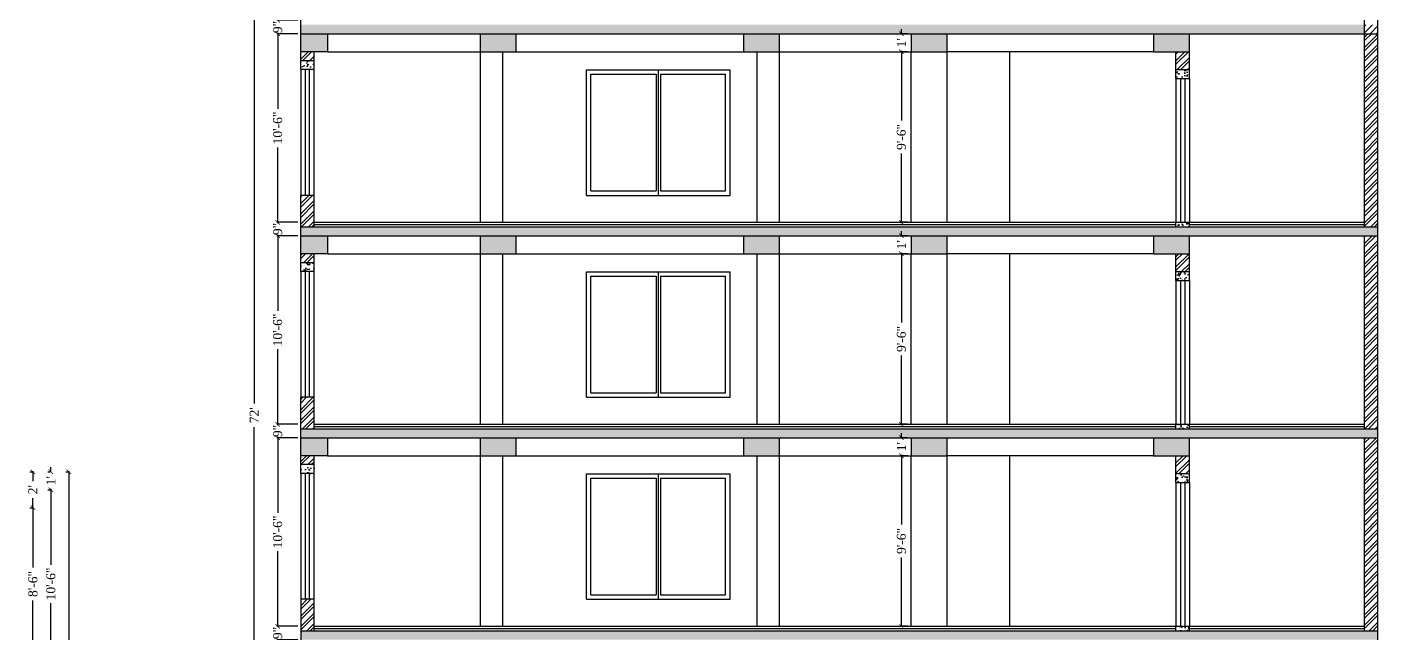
# Model space of a CAD drawing. Header units: inches. Extents: x 137014 to 144844, y -150241 to -148176.
# Drawn here: x 140523 to 141426, y -149552 to -149147 of the extents above; entities that cross this region are included whole.
import ezdxf

# ---------------------------------------------------------------- set-up
doc = ezdxf.new("R2010")
doc.units = ezdxf.units.IN
doc.header["$LTSCALE"] = 15
doc.header["$MEASUREMENT"] = 0
doc.header["$PDMODE"] = 2
doc.layers.get('0').update_dxf_attribs({"linetype": 'CONTINUOUS'})
doc.layers.get('Defpoints').update_dxf_attribs({"linetype": 'CONTINUOUS'})
doc.layers.add('DIMENSION', color=251, linetype='CONTINUOUS', lineweight=15)
doc.layers.add('WALL', color=1, linetype='CONTINUOUS', lineweight=30)
for name, color, linetype in [('HACH', 8, 'CONTINUOUS'), ('HATCH', 252, 'CONTINUOUS'), ('stair', 31, 'CONTINUOUS'), ('WINDOW', 140, 'CONTINUOUS')]:
    doc.layers.add(name, color=color, linetype=linetype)
doc.styles.add('times', font='times.ttf', dxfattribs={"height": 6})
doc.dimstyles.new('NAUMAN', dxfattribs={"dimtxt": 7, "dimasz": 3, "dimexe": 0.5, "dimexo": 2, "dimgap": 3, "dimtad": 0, "dimdec": 1, "dimzin": 0, "dimdsep": 46, "dimlunit": 4, "dimtxsty": 'times', "dimblk1": 'ARCHTICK', "dimblk2": 'ARCHTICK', "dimsah": 1, "dimcen": 0, "dimdle": 0.5, "dimclrd": 256, "dimclre": 256, "dimclrt": 2, "dimadec": 0, "dimazin": 0, "dimtfac": 1, "dimtdec": 1, "dimtix": 1, "dimtofl": 0, "dimtmove": 1, "dimatfit": 3, "dimldrblk": 'ARCHTICK', "dimfxl": 4, "dimtolj": 1, "dimtzin": 0, "dimarcsym": 0})
pattern_1 = [(50, (-3420.2045, 3224.382), (7.17260183, -0.62752135), [0.75, -8.25]), (355, (-3420.2045, 3224.382), (-1.38751334, 7.52192134), [0.6, -6.6]), (100.4514445, (-3419.607, 3224.3295), (5.78508847, 6.8943999), [0.63740192, -7.01142112]), (46.1842, (-3420.2045, 3226.382), (10.6724133, -1.6551928), [1.125, -12.375]), (96.6356355, (-3419.315, 3226.244), (9.34661946, 9.741186), [0.9561034, -10.5171376]), (351.184164, (-3420.204, 3226.382), (9.34661945, 9.741186), [0.9, -9.9]), (21, (-3419.2045, 3225.882), (5.96907052, -4.0261889), [0.75, -8.25]), (326, (-3419.2045, 3225.882), (2.43315332, 7.25150045), [0.6, -6.6]), (71.4514447, (-3418.707, 3225.546), (8.40222377, 3.22531153), [0.6374019, -7.01142112]), (37.5, (-3420.2045, 3224.3818), (0.121598553, 3.328938538), [0, -6.52, 0, -6.7, 0, -6.625]), (7.5, (-3420.2045, 3224.3818), (2.630695374, 3.94411712), [0, -3.82, 0, -6.37, 0, -2.525]), (327.5, (-3422.4345, 3224.3818), (5.338224362, -0.225548717), [0, -2.5, 0, -7.8, 0, -10.35]), (317.5, (-3423.4345, 3224.382), (5.83186169, 1.00104982), [0, -3.25, 0, -5.18, 0, -7.35])]
pattern_2 = [(45, (-2987.2543, -13.0657), (-3.44714556, 3.44714556), []), (45, (-2984.956, -13.0657), (-3.44714556, 3.44714556), [])]
pattern_3 = [(50, (-2987.254, -13.066), (7.17260183, -0.62752135), [0.75, -8.25]), (355, (-2987.254, -13.066), (-1.38751334, 7.52192134), [0.6, -6.6]), (100.4514, (-2986.6566, -13.118), (5.78509382, 6.89439542), [0.6374019, -7.01142112]), (46.1842, (-2987.254, -11.066), (10.6724105, -1.65519014), [1.125, -12.375]), (96.6356, (-2986.365, -11.204), (9.34662706, 9.7411787), [0.9561029, -10.51713]), (351.1842, (-2987.254, -11.066), (9.34661945, 9.741186), [0.9, -9.9]), (21, (-2986.254, -11.566), (5.96907052, -4.0261889), [0.75, -8.25]), (326, (-2986.254, -11.566), (2.43315332, 7.25150045), [0.6, -6.6]), (71.4514, (-2985.757, -11.901), (8.40222629, 3.22530497), [0.6374019, -7.01142112]), (37.5, (-2987.2543, -13.0657), (0.121598553, 3.328938538), [0, -6.52, 0, -6.7, 0, -6.625]), (7.5, (-2987.2543, -13.0657), (2.630695374, 3.94411712), [0, -3.82, 0, -6.37, 0, -2.525]), (327.5, (-2989.4843, -13.0657), (5.33822436, -0.225548717), [0, -2.5, 0, -7.8, 0, -10.35]), (317.5, (-2990.4843, -13.0657), (5.83186169, 1.00104982), [0, -3.25, 0, -5.18, 0, -7.35])]

# ---------------------------------------------------------------- blocks, each defined once
blk = doc.blocks.new('_ARCHTICK')
at = {"color": 0, "linetype": 'ByBlock', "const_width": 0.15}
blk.add_lwpolyline([(-0.5, -0.5), (0.5, 0.5)], dxfattribs=at)
blk = doc.blocks.new('*D958')
at = {"layer": 'Defpoints', "color": 0, "ltscale": 5, "transparency": 16777216}
for p in [(140539.15, -149444.28), (140539.15, -149444.28), (140539.15, -149456.28)]:
    blk.add_point(p, dxfattribs=at)
at = {"layer": 'HATCH', "lineweight": -2, "ltscale": 5, "transparency": 16777216}
for p, q in [((140537.15, -149444.28), (140538.65, -149444.28)), ((140539.15, -149444.28), (140539.15, -149441.28)), ((140537.15, -149456.28), (140538.65, -149456.28)), ((140539.15, -149456.28), (140539.15, -149459.28))]:
    blk.add_line(p, q, dxfattribs=at)
at = {"layer": 'HATCH', "lineweight": -2, "ltscale": 5, "transparency": 16777216, "xscale": 3, "yscale": 3, "zscale": 3}
for p, rotation in [((140539.15, -149444.28), 270), ((140539.15, -149456.28), 90)]:
    blk.add_blockref('_ARCHTICK', p, dxfattribs=dict(at, rotation=rotation))
at = {"layer": 'HATCH', "color": 2, "ltscale": 5, "transparency": 16777216, "insert": (140539.15, -149450.28), "char_height": 6, "attachment_point": 5, "rotation": 90, "style": 'times'}
blk.add_mtext("\\A1;1'", dxfattribs=at)
blk = doc.blocks.new('*D959')
at = {"layer": 'Defpoints', "color": 0, "ltscale": 5, "transparency": 16777216}
for p in [(140539.15, -149456.28), (140539.15, -149582.28), (140539.15, -149582.28)]:
    blk.add_point(p, dxfattribs=at)
at = {"layer": 'HATCH', "lineweight": -2, "ltscale": 5, "transparency": 16777216}
for p, q in [((140539.15, -149455.78), (140539.15, -149506.37)), ((140537.15, -149456.28), (140538.65, -149456.28)), ((140539.15, -149582.78), (140539.15, -149532.2)), ((140537.15, -149582.28), (140538.65, -149582.28))]:
    blk.add_line(p, q, dxfattribs=at)
at = {"layer": 'HATCH', "lineweight": -2, "ltscale": 5, "transparency": 16777216, "xscale": 3, "yscale": 3, "zscale": 3}
for p, rotation in [((140539.15, -149456.28), 90), ((140539.15, -149582.28), 270)]:
    blk.add_blockref('_ARCHTICK', p, dxfattribs=dict(at, rotation=rotation))
at = {"layer": 'HATCH', "color": 2, "ltscale": 5, "transparency": 16777216, "insert": (140539.15, -149519.28), "char_height": 6, "attachment_point": 5, "rotation": 90, "style": 'times'}
blk.add_mtext('\\A1;10\'-6"', dxfattribs=at)
blk = doc.blocks.new('*D965')
at = {"layer": 'Defpoints', "color": 0, "ltscale": 5, "transparency": 16777216}
for p in [(140527.15, -149444.28), (140527.15, -149468.28), (140527.15, -149468.28)]:
    blk.add_point(p, dxfattribs=at)
at = {"layer": 'HATCH', "lineweight": -2, "ltscale": 5, "transparency": 16777216}
for p, q in [((140525.15, -149444.28), (140526.65, -149444.28)), ((140527.15, -149443.78), (140527.15, -149450.55)), ((140527.15, -149468.78), (140527.15, -149462.01)), ((140525.15, -149468.28), (140526.65, -149468.28))]:
    blk.add_line(p, q, dxfattribs=at)
at = {"layer": 'HATCH', "lineweight": -2, "ltscale": 5, "transparency": 16777216, "xscale": 3, "yscale": 3, "zscale": 3}
for p, rotation in [((140527.15, -149444.28), 90), ((140527.15, -149468.28), 270)]:
    blk.add_blockref('_ARCHTICK', p, dxfattribs=dict(at, rotation=rotation))
at = {"layer": 'HATCH', "color": 2, "ltscale": 5, "transparency": 16777216, "insert": (140527.15, -149456.28), "char_height": 6, "attachment_point": 5, "rotation": 90, "style": 'times'}
blk.add_mtext("\\A1;2'", dxfattribs=at)
blk = doc.blocks.new('*D966')
at = {"layer": 'Defpoints', "color": 0, "ltscale": 5, "transparency": 16777216}
for p in [(140527.15, -149468.28), (140527.15, -149570.28), (140527.15, -149570.28)]:
    blk.add_point(p, dxfattribs=at)
at = {"layer": 'HATCH', "lineweight": -2, "ltscale": 5, "transparency": 16777216}
for p, q in [((140525.15, -149468.28), (140526.65, -149468.28)), ((140527.15, -149467.78), (140527.15, -149508.33)), ((140527.15, -149570.78), (140527.15, -149530.23)), ((140525.15, -149570.28), (140526.65, -149570.28))]:
    blk.add_line(p, q, dxfattribs=at)
at = {"layer": 'HATCH', "lineweight": -2, "ltscale": 5, "transparency": 16777216, "xscale": 3, "yscale": 3, "zscale": 3}
for p, rotation in [((140527.15, -149468.28), 90), ((140527.15, -149570.28), 270)]:
    blk.add_blockref('_ARCHTICK', p, dxfattribs=dict(at, rotation=rotation))
at = {"layer": 'HATCH', "color": 2, "ltscale": 5, "transparency": 16777216, "insert": (140527.15, -149519.28), "char_height": 6, "attachment_point": 5, "rotation": 90, "style": 'times'}
blk.add_mtext('\\A1;8\'-6"', dxfattribs=at)
blk = doc.blocks.new('*D975')
at = {"layer": 'Defpoints', "color": 0, "ltscale": 5, "transparency": 16777216}
for p in [(140551.15, -149444.28), (140551.15, -150164.28), (140551.15, -150164.28)]:
    blk.add_point(p, dxfattribs=at)
at = {"layer": 'HATCH', "lineweight": -2, "ltscale": 5, "transparency": 16777216}
for p, q in [((140549.15, -149444.28), (140550.65, -149444.28)), ((140551.15, -149443.78), (140551.15, -149796.43)), ((140551.15, -150164.78), (140551.15, -149812.13)), ((140549.15, -150164.28), (140550.65, -150164.28))]:
    blk.add_line(p, q, dxfattribs=at)
at = {"layer": 'HATCH', "lineweight": -2, "ltscale": 5, "transparency": 16777216, "xscale": 3, "yscale": 3, "zscale": 3}
for p, rotation in [((140551.15, -149444.28), 90), ((140551.15, -150164.28), 270)]:
    blk.add_blockref('_ARCHTICK', p, dxfattribs=dict(at, rotation=rotation))
at = {"layer": 'HATCH', "color": 2, "ltscale": 5, "transparency": 16777216, "insert": (140551.15, -149804.28), "char_height": 6, "attachment_point": 5, "rotation": 90, "style": 'times'}
blk.add_mtext("\\A1;60'", dxfattribs=at)
blk = doc.blocks.new('*D1309')
at = {"layer": 'Defpoints', "color": 0, "ltscale": 5, "transparency": 16777216}
for p in [(140706.11, -149142.52), (140690.76, -149151.52), (140706.11, -149151.52)]:
    blk.add_point(p, dxfattribs=at)
at = {"layer": 'DIMENSION', "lineweight": -2, "ltscale": 5, "transparency": 16777216}
for p, q in [((140690.76, -149142.52), (140690.76, -149139.52)), ((140704.11, -149142.52), (140690.26, -149142.52)), ((140704.11, -149151.52), (140690.26, -149151.52)), ((140690.76, -149151.52), (140690.76, -149154.52))]:
    blk.add_line(p, q, dxfattribs=at)
at = {"layer": 'DIMENSION', "lineweight": -2, "ltscale": 5, "transparency": 16777216, "xscale": 3, "yscale": 3, "zscale": 3}
for p, rotation in [((140690.76, -149142.52), 270), ((140690.76, -149151.52), 90)]:
    blk.add_blockref('_ARCHTICK', p, dxfattribs=dict(at, rotation=rotation))
at = {"layer": 'DIMENSION', "color": 2, "ltscale": 5, "transparency": 16777216, "insert": (140690.76, -149147.02), "char_height": 6, "attachment_point": 5, "rotation": 90, "style": 'times'}
blk.add_mtext('\\A1;9"', dxfattribs=at)
blk = doc.blocks.new('*D1310')
at = {"layer": 'Defpoints', "color": 0, "ltscale": 5, "transparency": 16777216}
for p in [(140706.11, -149151.52), (140690.76, -149277.52), (140706.11, -149277.52)]:
    blk.add_point(p, dxfattribs=at)
at = {"layer": 'DIMENSION', "lineweight": -2, "ltscale": 5, "transparency": 16777216}
for p, q in [((140704.11, -149151.52), (140690.26, -149151.52)), ((140690.76, -149151.02), (140690.76, -149201.61)), ((140690.76, -149278.02), (140690.76, -149227.44)), ((140704.11, -149277.52), (140690.26, -149277.52))]:
    blk.add_line(p, q, dxfattribs=at)
at = {"layer": 'DIMENSION', "lineweight": -2, "ltscale": 5, "transparency": 16777216, "xscale": 3, "yscale": 3, "zscale": 3}
for p, rotation in [((140690.76, -149151.52), 90), ((140690.76, -149277.52), 270)]:
    blk.add_blockref('_ARCHTICK', p, dxfattribs=dict(at, rotation=rotation))
at = {"layer": 'DIMENSION', "color": 2, "ltscale": 5, "transparency": 16777216, "insert": (140690.76, -149214.52), "char_height": 6, "attachment_point": 5, "rotation": 90, "style": 'times'}
blk.add_mtext('\\A1;10\'-6"', dxfattribs=at)
blk = doc.blocks.new('*D1311')
at = {"layer": 'Defpoints', "color": 0, "ltscale": 5, "transparency": 16777216}
for p in [(140706.11, -149277.52), (140690.76, -149286.52), (140706.11, -149286.52)]:
    blk.add_point(p, dxfattribs=at)
at = {"layer": 'DIMENSION', "lineweight": -2, "ltscale": 5, "transparency": 16777216}
for p, q in [((140690.76, -149277.52), (140690.76, -149274.52)), ((140704.11, -149277.52), (140690.26, -149277.52)), ((140704.11, -149286.52), (140690.26, -149286.52)), ((140690.76, -149286.52), (140690.76, -149289.52))]:
    blk.add_line(p, q, dxfattribs=at)
at = {"layer": 'DIMENSION', "lineweight": -2, "ltscale": 5, "transparency": 16777216, "xscale": 3, "yscale": 3, "zscale": 3}
for p, rotation in [((140690.76, -149277.52), 270), ((140690.76, -149286.52), 90)]:
    blk.add_blockref('_ARCHTICK', p, dxfattribs=dict(at, rotation=rotation))
at = {"layer": 'DIMENSION', "color": 2, "ltscale": 5, "transparency": 16777216, "insert": (140690.76, -149282.02), "char_height": 6, "attachment_point": 5, "rotation": 90, "style": 'times'}
blk.add_mtext('\\A1;9"', dxfattribs=at)
blk = doc.blocks.new('*D1312')
at = {"layer": 'Defpoints', "color": 0, "ltscale": 5, "transparency": 16777216}
for p in [(140706.11, -149286.52), (140690.76, -149412.52), (140706.11, -149412.52)]:
    blk.add_point(p, dxfattribs=at)
at = {"layer": 'DIMENSION', "lineweight": -2, "ltscale": 5, "transparency": 16777216}
for p, q in [((140704.11, -149286.52), (140690.26, -149286.52)), ((140690.76, -149286.02), (140690.76, -149336.61)), ((140690.76, -149413.02), (140690.76, -149362.44)), ((140704.11, -149412.52), (140690.26, -149412.52))]:
    blk.add_line(p, q, dxfattribs=at)
at = {"layer": 'DIMENSION', "lineweight": -2, "ltscale": 5, "transparency": 16777216, "xscale": 3, "yscale": 3, "zscale": 3}
for p, rotation in [((140690.76, -149286.52), 90), ((140690.76, -149412.52), 270)]:
    blk.add_blockref('_ARCHTICK', p, dxfattribs=dict(at, rotation=rotation))
at = {"layer": 'DIMENSION', "color": 2, "ltscale": 5, "transparency": 16777216, "insert": (140690.76, -149349.52), "char_height": 6, "attachment_point": 5, "rotation": 90, "style": 'times'}
blk.add_mtext('\\A1;10\'-6"', dxfattribs=at)
blk = doc.blocks.new('*D1313')
at = {"layer": 'Defpoints', "color": 0, "ltscale": 5, "transparency": 16777216}
for p in [(140706.11, -149412.52), (140690.76, -149421.52), (140706.11, -149421.52)]:
    blk.add_point(p, dxfattribs=at)
at = {"layer": 'DIMENSION', "lineweight": -2, "ltscale": 5, "transparency": 16777216}
for p, q in [((140690.76, -149412.52), (140690.76, -149409.52)), ((140704.11, -149412.52), (140690.26, -149412.52)), ((140704.11, -149421.52), (140690.26, -149421.52)), ((140690.76, -149421.52), (140690.76, -149424.52))]:
    blk.add_line(p, q, dxfattribs=at)
at = {"layer": 'DIMENSION', "lineweight": -2, "ltscale": 5, "transparency": 16777216, "xscale": 3, "yscale": 3, "zscale": 3}
for p, rotation in [((140690.76, -149412.52), 270), ((140690.76, -149421.52), 90)]:
    blk.add_blockref('_ARCHTICK', p, dxfattribs=dict(at, rotation=rotation))
at = {"layer": 'DIMENSION', "color": 2, "ltscale": 5, "transparency": 16777216, "insert": (140690.76, -149417.02), "char_height": 6, "attachment_point": 5, "rotation": 90, "style": 'times'}
blk.add_mtext('\\A1;9"', dxfattribs=at)
blk = doc.blocks.new('*D1314')
at = {"layer": 'Defpoints', "color": 0, "ltscale": 5, "transparency": 16777216}
for p in [(140706.11, -149421.52), (140690.76, -149547.52), (140706.11, -149547.52)]:
    blk.add_point(p, dxfattribs=at)
at = {"layer": 'DIMENSION', "lineweight": -2, "ltscale": 5, "transparency": 16777216}
for p, q in [((140704.11, -149421.52), (140690.26, -149421.52)), ((140690.76, -149421.02), (140690.76, -149471.61)), ((140690.76, -149548.02), (140690.76, -149497.44)), ((140704.11, -149547.52), (140690.26, -149547.52))]:
    blk.add_line(p, q, dxfattribs=at)
at = {"layer": 'DIMENSION', "lineweight": -2, "ltscale": 5, "transparency": 16777216, "xscale": 3, "yscale": 3, "zscale": 3}
for p, rotation in [((140690.76, -149421.52), 90), ((140690.76, -149547.52), 270)]:
    blk.add_blockref('_ARCHTICK', p, dxfattribs=dict(at, rotation=rotation))
at = {"layer": 'DIMENSION', "color": 2, "ltscale": 5, "transparency": 16777216, "insert": (140690.76, -149484.52), "char_height": 6, "attachment_point": 5, "rotation": 90, "style": 'times'}
blk.add_mtext('\\A1;10\'-6"', dxfattribs=at)
blk = doc.blocks.new('*D1315')
at = {"layer": 'Defpoints', "color": 0, "ltscale": 5, "transparency": 16777216}
for p in [(140706.11, -149547.52), (140690.76, -149556.52), (140706.11, -149556.52)]:
    blk.add_point(p, dxfattribs=at)
at = {"layer": 'DIMENSION', "lineweight": -2, "ltscale": 5, "transparency": 16777216}
for p, q in [((140690.76, -149547.52), (140690.76, -149544.52)), ((140704.11, -149547.52), (140690.26, -149547.52)), ((140704.11, -149556.52), (140690.26, -149556.52)), ((140690.76, -149556.52), (140690.76, -149559.52))]:
    blk.add_line(p, q, dxfattribs=at)
at = {"layer": 'DIMENSION', "lineweight": -2, "ltscale": 5, "transparency": 16777216, "xscale": 3, "yscale": 3, "zscale": 3}
for p, rotation in [((140690.76, -149547.52), 270), ((140690.76, -149556.52), 90)]:
    blk.add_blockref('_ARCHTICK', p, dxfattribs=dict(at, rotation=rotation))
at = {"layer": 'DIMENSION', "color": 2, "ltscale": 5, "transparency": 16777216, "insert": (140690.76, -149552.02), "char_height": 6, "attachment_point": 5, "rotation": 90, "style": 'times'}
blk.add_mtext('\\A1;9"', dxfattribs=at)
blk = doc.blocks.new('*D1316')
at = {"layer": 'Defpoints', "color": 0, "ltscale": 5, "transparency": 16777216}
for p in [(140675.05, -148974.52), (140706.11, -148974.52), (140706.11, -149838.52)]:
    blk.add_point(p, dxfattribs=at)
at = {"layer": 'DIMENSION', "lineweight": -2, "ltscale": 5, "transparency": 16777216}
for p, q in [((140704.11, -148974.52), (140674.55, -148974.52)), ((140675.05, -148974.02), (140675.05, -149398.65)), ((140675.05, -149839.02), (140675.05, -149414.4)), ((140704.11, -149838.52), (140674.55, -149838.52))]:
    blk.add_line(p, q, dxfattribs=at)
at = {"layer": 'DIMENSION', "lineweight": -2, "ltscale": 5, "transparency": 16777216, "xscale": 3, "yscale": 3, "zscale": 3}
for p, rotation in [((140675.05, -148974.52), 90), ((140675.05, -149838.52), 270)]:
    blk.add_blockref('_ARCHTICK', p, dxfattribs=dict(at, rotation=rotation))
at = {"layer": 'DIMENSION', "color": 2, "ltscale": 5, "transparency": 16777216, "insert": (140675.05, -149406.52), "char_height": 6, "attachment_point": 5, "rotation": 90, "style": 'times'}
blk.add_mtext("\\A1;72'", dxfattribs=at)
blk = doc.blocks.new('*D1326')
at = {"layer": 'Defpoints', "color": 0, "ltscale": 5, "transparency": 16777216}
for p in [(141114.11, -149421.52), (141107.59, -149433.52), (141114.11, -149433.52)]:
    blk.add_point(p, dxfattribs=at)
at = {"layer": 'HACH', "lineweight": -2, "ltscale": 5, "transparency": 16777216}
for p, q in [((141107.59, -149421.52), (141107.59, -149418.52)), ((141111.59, -149421.52), (141107.09, -149421.52)), ((141111.59, -149433.52), (141107.09, -149433.52)), ((141107.59, -149433.52), (141107.59, -149436.52))]:
    blk.add_line(p, q, dxfattribs=at)
at = {"layer": 'HACH', "lineweight": -2, "ltscale": 5, "transparency": 16777216, "xscale": 3, "yscale": 3, "zscale": 3}
for p, rotation in [((141107.59, -149421.52), 270), ((141107.59, -149433.52), 90)]:
    blk.add_blockref('_ARCHTICK', p, dxfattribs=dict(at, rotation=rotation))
at = {"layer": 'HACH', "color": 2, "ltscale": 5, "transparency": 16777216, "insert": (141107.59, -149427.52), "char_height": 6, "attachment_point": 5, "rotation": 90, "style": 'times'}
blk.add_mtext("\\A1;1'", dxfattribs=at)
blk = doc.blocks.new('*D1327')
at = {"layer": 'Defpoints', "color": 0, "ltscale": 5, "transparency": 16777216}
for p in [(141114.11, -149433.52), (141107.59, -149547.52), (141114.11, -149547.52)]:
    blk.add_point(p, dxfattribs=at)
at = {"layer": 'HACH', "lineweight": -2, "ltscale": 5, "transparency": 16777216}
for p, q in [((141111.59, -149433.52), (141107.09, -149433.52)), ((141107.59, -149433.02), (141107.59, -149479.48)), ((141107.59, -149548.02), (141107.59, -149501.56)), ((141111.59, -149547.52), (141107.09, -149547.52))]:
    blk.add_line(p, q, dxfattribs=at)
at = {"layer": 'HACH', "lineweight": -2, "ltscale": 5, "transparency": 16777216, "xscale": 3, "yscale": 3, "zscale": 3}
for p, rotation in [((141107.59, -149433.52), 90), ((141107.59, -149547.52), 270)]:
    blk.add_blockref('_ARCHTICK', p, dxfattribs=dict(at, rotation=rotation))
at = {"layer": 'HACH', "color": 2, "ltscale": 5, "transparency": 16777216, "insert": (141107.59, -149490.52), "char_height": 6, "attachment_point": 5, "rotation": 90, "style": 'times'}
blk.add_mtext('\\A1;9\'-6"', dxfattribs=at)
blk = doc.blocks.new('*D1328')
at = {"layer": 'Defpoints', "color": 0, "ltscale": 5, "transparency": 16777216}
for p in [(141114.11, -149286.52), (141107.59, -149298.52), (141114.11, -149298.52)]:
    blk.add_point(p, dxfattribs=at)
at = {"layer": 'HACH', "lineweight": -2, "ltscale": 5, "transparency": 16777216}
for p, q in [((141107.59, -149286.52), (141107.59, -149283.52)), ((141111.59, -149286.52), (141107.09, -149286.52)), ((141111.59, -149298.52), (141107.09, -149298.52)), ((141107.59, -149298.52), (141107.59, -149301.52))]:
    blk.add_line(p, q, dxfattribs=at)
at = {"layer": 'HACH', "lineweight": -2, "ltscale": 5, "transparency": 16777216, "xscale": 3, "yscale": 3, "zscale": 3}
for p, rotation in [((141107.59, -149286.52), 270), ((141107.59, -149298.52), 90)]:
    blk.add_blockref('_ARCHTICK', p, dxfattribs=dict(at, rotation=rotation))
at = {"layer": 'HACH', "color": 2, "ltscale": 5, "transparency": 16777216, "insert": (141107.59, -149292.52), "char_height": 6, "attachment_point": 5, "rotation": 90, "style": 'times'}
blk.add_mtext("\\A1;1'", dxfattribs=at)
blk = doc.blocks.new('*D1329')
at = {"layer": 'Defpoints', "color": 0, "ltscale": 5, "transparency": 16777216}
for p in [(141114.11, -149298.52), (141107.59, -149412.52), (141114.11, -149412.52)]:
    blk.add_point(p, dxfattribs=at)
at = {"layer": 'HACH', "lineweight": -2, "ltscale": 5, "transparency": 16777216}
for p, q in [((141111.59, -149298.52), (141107.09, -149298.52)), ((141107.59, -149298.02), (141107.59, -149344.48)), ((141107.59, -149413.02), (141107.59, -149366.56)), ((141111.59, -149412.52), (141107.09, -149412.52))]:
    blk.add_line(p, q, dxfattribs=at)
at = {"layer": 'HACH', "lineweight": -2, "ltscale": 5, "transparency": 16777216, "xscale": 3, "yscale": 3, "zscale": 3}
for p, rotation in [((141107.59, -149298.52), 90), ((141107.59, -149412.52), 270)]:
    blk.add_blockref('_ARCHTICK', p, dxfattribs=dict(at, rotation=rotation))
at = {"layer": 'HACH', "color": 2, "ltscale": 5, "transparency": 16777216, "insert": (141107.59, -149355.52), "char_height": 6, "attachment_point": 5, "rotation": 90, "style": 'times'}
blk.add_mtext('\\A1;9\'-6"', dxfattribs=at)
blk = doc.blocks.new('*D1330')
at = {"layer": 'Defpoints', "color": 0, "ltscale": 5, "transparency": 16777216}
for p in [(141114.11, -149151.52), (141107.59, -149163.52), (141114.11, -149163.52)]:
    blk.add_point(p, dxfattribs=at)
at = {"layer": 'HACH', "lineweight": -2, "ltscale": 5, "transparency": 16777216}
for p, q in [((141107.59, -149151.52), (141107.59, -149148.52)), ((141111.59, -149151.52), (141107.09, -149151.52)), ((141111.59, -149163.52), (141107.09, -149163.52)), ((141107.59, -149163.52), (141107.59, -149166.52))]:
    blk.add_line(p, q, dxfattribs=at)
at = {"layer": 'HACH', "lineweight": -2, "ltscale": 5, "transparency": 16777216, "xscale": 3, "yscale": 3, "zscale": 3}
for p, rotation in [((141107.59, -149151.52), 270), ((141107.59, -149163.52), 90)]:
    blk.add_blockref('_ARCHTICK', p, dxfattribs=dict(at, rotation=rotation))
at = {"layer": 'HACH', "color": 2, "ltscale": 5, "transparency": 16777216, "insert": (141107.59, -149157.52), "char_height": 6, "attachment_point": 5, "rotation": 90, "style": 'times'}
blk.add_mtext("\\A1;1'", dxfattribs=at)
blk = doc.blocks.new('*D1331')
at = {"layer": 'Defpoints', "color": 0, "ltscale": 5, "transparency": 16777216}
for p in [(141114.11, -149163.52), (141107.59, -149277.52), (141114.11, -149277.52)]:
    blk.add_point(p, dxfattribs=at)
at = {"layer": 'HACH', "lineweight": -2, "ltscale": 5, "transparency": 16777216}
for p, q in [((141111.59, -149163.52), (141107.09, -149163.52)), ((141107.59, -149163.02), (141107.59, -149209.48)), ((141107.59, -149278.02), (141107.59, -149231.56)), ((141111.59, -149277.52), (141107.09, -149277.52))]:
    blk.add_line(p, q, dxfattribs=at)
at = {"layer": 'HACH', "lineweight": -2, "ltscale": 5, "transparency": 16777216, "xscale": 3, "yscale": 3, "zscale": 3}
for p, rotation in [((141107.59, -149163.52), 90), ((141107.59, -149277.52), 270)]:
    blk.add_blockref('_ARCHTICK', p, dxfattribs=dict(at, rotation=rotation))
at = {"layer": 'HACH', "color": 2, "ltscale": 5, "transparency": 16777216, "insert": (141107.59, -149220.52), "char_height": 6, "attachment_point": 5, "rotation": 90, "style": 'times'}
blk.add_mtext('\\A1;9\'-6"', dxfattribs=at)

msp = doc.modelspace()

# ---------------------------------------------------------------- hatches: boundary and pattern name
at = {"layer": 'HACH', "ltscale": 5}
h = msp.add_hatch(dxfattribs=at)
h.set_pattern_fill('AR-CONC', color=256)
h.set_pattern_definition(pattern_1)
h.paths.add_polyline_path([(140706.10579, -149145.52299), (140706.10579, -149151.52299), (141417.10579, -149151.52299), (141417.10579, -149145.52299)])
h = msp.add_hatch(dxfattribs=at)
h.set_pattern_fill('ANSI31', color=256, scale=25, style=0)
h.set_pattern_definition([(45, (-2987.2543, -13.0657), (-2.20970869, 2.20970869), [])])
h.paths.add_polyline_path([(141426.10579, -149145.52299), (141417.10579, -149145.52299), (141417.10579, -149151.52299), (141426.10579, -149151.52299)])
h = msp.add_hatch(color=256, dxfattribs=at)
h.dxf.hatch_style = 1
h.paths.add_polyline_path([(140724.10579, -149151.52299), (140706.10579, -149151.52299), (140706.10579, -149163.52299), (140724.10579, -149163.52299)])
h = msp.add_hatch(color=256, dxfattribs=at)
h.dxf.hatch_style = 1
h.paths.add_polyline_path([(140850.10579, -149151.52299), (140826.10579, -149151.52299), (140826.10579, -149163.52299), (140850.10579, -149163.52299)])
h = msp.add_hatch(color=256, dxfattribs=at)
h.dxf.hatch_style = 1
h.paths.add_polyline_path([(141026.10579, -149151.52299), (141002.10579, -149151.52299), (141002.10579, -149163.52299), (141026.10579, -149163.52299)])
h.paths.add_polyline_path([(141138.10579, -149151.52299), (141114.10579, -149151.52299), (141114.10579, -149163.52299), (141138.10579, -149163.52299)])
h.paths.add_polyline_path([(141300.10579, -149151.52299), (141276.10579, -149151.52299), (141276.10579, -149163.52299), (141300.10579, -149163.52299)])
h = msp.add_hatch(dxfattribs=at)
h.set_pattern_fill('AR-CONC', color=256)
h.set_pattern_definition(pattern_3)
h.paths.add_polyline_path([(140706.10579, -149169.52299), (140706.10579, -149175.52299), (140715.10579, -149175.52299), (140715.10579, -149169.52299)])
h = msp.add_hatch(dxfattribs=at)
h.set_pattern_fill('AR-CONC', color=256)
h.set_pattern_definition(pattern_3)
h.paths.add_polyline_path([(141291.10579, -149175.52299), (141291.10579, -149181.52299), (141300.10579, -149181.52299), (141300.10579, -149175.52299)])
h = msp.add_hatch(dxfattribs=at)
h.set_pattern_fill('AR-CONC', color=256)
h.set_pattern_definition(pattern_1)
h.paths.add_polyline_path([(141426.10579, -149280.52299), (140706.10579, -149280.52299), (140706.10579, -149286.52299), (141426.10579, -149286.52299)])
h = msp.add_hatch(dxfattribs=at)
h.set_pattern_fill('AR-CONC', color=256)
h.set_pattern_definition(pattern_3)
h.paths.add_polyline_path([(141291.10579, -149277.52299), (141291.10579, -149280.52299), (141300.10579, -149280.52299), (141300.10579, -149277.52299)])
h = msp.add_hatch(color=256, dxfattribs=at)
h.dxf.hatch_style = 1
h.paths.add_polyline_path([(140724.10579, -149286.52299), (140706.10579, -149286.52299), (140706.10579, -149298.52299), (140724.10579, -149298.52299)])
h = msp.add_hatch(color=256, dxfattribs=at)
h.dxf.hatch_style = 1
h.paths.add_polyline_path([(140850.10579, -149286.52299), (140826.10579, -149286.52299), (140826.10579, -149298.52299), (140850.10579, -149298.52299)])
h = msp.add_hatch(color=256, dxfattribs=at)
h.dxf.hatch_style = 1
h.paths.add_polyline_path([(141026.10579, -149286.52299), (141002.10579, -149286.52299), (141002.10579, -149298.52299), (141026.10579, -149298.52299)])
h.paths.add_polyline_path([(141138.10579, -149286.52299), (141114.10579, -149286.52299), (141114.10579, -149298.52299), (141138.10579, -149298.52299)])
h.paths.add_polyline_path([(141300.10579, -149286.52299), (141276.10579, -149286.52299), (141276.10579, -149298.52299), (141300.10579, -149298.52299)])
h = msp.add_hatch(dxfattribs=at)
h.set_pattern_fill('AR-CONC', color=256)
h.set_pattern_definition(pattern_3)
h.paths.add_polyline_path([(140706.10579, -149304.52299), (140706.10579, -149310.52299), (140715.10579, -149310.52299), (140715.10579, -149304.52299)])
h = msp.add_hatch(dxfattribs=at)
h.set_pattern_fill('AR-CONC', color=256)
h.set_pattern_definition(pattern_3)
h.paths.add_polyline_path([(141291.10579, -149310.52299), (141291.10579, -149316.52299), (141300.10579, -149316.52299), (141300.10579, -149310.52299)])
h = msp.add_hatch(dxfattribs=at)
h.set_pattern_fill('AR-CONC', color=256)
h.set_pattern_definition(pattern_1)
h.paths.add_polyline_path([(140706.10579, -149415.52299), (140706.10579, -149421.52299), (141426.10579, -149421.52299), (141426.10579, -149415.52299)])
h = msp.add_hatch(dxfattribs=at)
h.set_pattern_fill('AR-CONC', color=256)
h.set_pattern_definition(pattern_3)
h.paths.add_polyline_path([(141291.10579, -149412.52299), (141291.10579, -149415.52299), (141300.10579, -149415.52299), (141300.10579, -149412.52299)])
h = msp.add_hatch(color=256, dxfattribs=at)
h.dxf.hatch_style = 1
h.paths.add_polyline_path([(140724.10579, -149421.52299), (140706.10579, -149421.52299), (140706.10579, -149433.52299), (140724.10579, -149433.52299)])
h = msp.add_hatch(color=256, dxfattribs=at)
h.dxf.hatch_style = 1
h.paths.add_polyline_path([(140850.10579, -149421.52299), (140826.10579, -149421.52299), (140826.10579, -149433.52299), (140850.10579, -149433.52299)])
h = msp.add_hatch(color=256, dxfattribs=at)
h.dxf.hatch_style = 1
h.paths.add_polyline_path([(141026.10579, -149421.52299), (141002.10579, -149421.52299), (141002.10579, -149433.52299), (141026.10579, -149433.52299)])
h.paths.add_polyline_path([(141138.10579, -149421.52299), (141114.10579, -149421.52299), (141114.10579, -149433.52299), (141138.10579, -149433.52299)])
h.paths.add_polyline_path([(141300.10579, -149421.52299), (141276.10579, -149421.52299), (141276.10579, -149433.52299), (141300.10579, -149433.52299)])
h = msp.add_hatch(dxfattribs=at)
h.set_pattern_fill('AR-CONC', color=256)
h.set_pattern_definition(pattern_3)
h.paths.add_polyline_path([(140706.10579, -149439.52299), (140706.10579, -149445.52299), (140715.10579, -149445.52299), (140715.10579, -149439.52299)])
h = msp.add_hatch(dxfattribs=at)
h.set_pattern_fill('AR-CONC', color=256)
h.set_pattern_definition(pattern_3)
h.paths.add_polyline_path([(141291.10579, -149445.52299), (141291.10579, -149451.52299), (141300.10579, -149451.52299), (141300.10579, -149445.52299)])
h = msp.add_hatch(dxfattribs=at)
h.set_pattern_fill('AR-CONC', color=256)
h.set_pattern_definition(pattern_1)
h.paths.add_polyline_path([(140706.10579, -149550.52299), (140706.10579, -149556.52299), (141426.10579, -149556.52299), (141426.10579, -149550.52299)])
h = msp.add_hatch(dxfattribs=at)
h.set_pattern_fill('AR-CONC', color=256)
h.set_pattern_definition(pattern_3)
h.paths.add_polyline_path([(141291.10579, -149547.52299), (141291.10579, -149550.52299), (141300.10579, -149550.52299), (141300.10579, -149547.52299)])
at = {"layer": 'HATCH'}
h = msp.add_hatch(dxfattribs=at)
h.set_pattern_fill('ANSI32,_O', color=6, scale=13)
h.set_pattern_definition(pattern_2)
h.paths.add_polyline_path([(141417.10579, -149280.52299), (141426.10579, -149280.52299), (141426.10579, -149151.52299), (141417.10579, -149151.52299)])
h = msp.add_hatch(dxfattribs=at)
h.set_pattern_fill('ANSI32,_O', color=6, scale=13)
h.set_pattern_definition(pattern_2)
h.paths.add_polyline_path([(140706.10579, -149163.52299), (140706.10579, -149169.52299), (140715.10579, -149169.52299), (140715.10579, -149163.52299)])
h = msp.add_hatch(dxfattribs=at)
h.set_pattern_fill('ANSI32,_O', color=6, scale=13)
h.set_pattern_definition(pattern_2)
h.paths.add_polyline_path([(141291.10579, -149175.52299), (141300.10579, -149175.52299), (141300.10579, -149163.52299), (141291.10579, -149163.52299)])
h = msp.add_hatch(dxfattribs=at)
h.set_pattern_fill('ANSI32,_O', color=6, scale=13)
h.set_pattern_definition(pattern_2)
h.paths.add_polyline_path([(140715.10579, -149259.52299), (140706.10579, -149259.52299), (140706.10579, -149280.52299), (140715.10579, -149280.52299)])
h = msp.add_hatch(dxfattribs=at)
h.set_pattern_fill('ANSI32,_O', color=6, scale=13)
h.set_pattern_definition(pattern_2)
h.paths.add_polyline_path([(141417.10579, -149415.52299), (141426.10579, -149415.52299), (141426.10579, -149286.52299), (141417.10579, -149286.52299)])
h = msp.add_hatch(dxfattribs=at)
h.set_pattern_fill('ANSI32,_O', color=6, scale=13)
h.set_pattern_definition(pattern_2)
h.paths.add_polyline_path([(140706.10579, -149298.52299), (140706.10579, -149304.52299), (140715.10579, -149304.52299), (140715.10579, -149298.52299)])
h = msp.add_hatch(dxfattribs=at)
h.set_pattern_fill('ANSI32,_O', color=6, scale=13)
h.set_pattern_definition(pattern_2)
h.paths.add_polyline_path([(141300.10579, -149298.52299), (141291.10579, -149298.52299), (141291.10579, -149310.52299), (141300.10579, -149310.52299)])
h = msp.add_hatch(dxfattribs=at)
h.set_pattern_fill('ANSI32,_O', color=6, scale=13)
h.set_pattern_definition(pattern_2)
h.paths.add_polyline_path([(140715.10579, -149394.52299), (140706.10579, -149394.52299), (140706.10579, -149415.52299), (140715.10579, -149415.52299)])
h = msp.add_hatch(dxfattribs=at)
h.set_pattern_fill('ANSI32,_O', color=6, scale=13)
h.set_pattern_definition(pattern_2)
h.paths.add_polyline_path([(141426.10579, -149421.52299), (141417.10579, -149421.52299), (141417.10579, -149550.52299), (141426.10579, -149550.52299)])
h = msp.add_hatch(dxfattribs=at)
h.set_pattern_fill('ANSI32,_O', color=6, scale=13)
h.set_pattern_definition(pattern_2)
h.paths.add_polyline_path([(140715.10579, -149439.52299), (140715.10579, -149433.52299), (140706.10579, -149433.52299), (140706.10579, -149439.52299)])
h = msp.add_hatch(dxfattribs=at)
h.set_pattern_fill('ANSI32,_O', color=6, scale=13)
h.set_pattern_definition(pattern_2)
h.paths.add_polyline_path([(141291.10579, -149433.52299), (141291.10579, -149445.52299), (141300.10579, -149445.52299), (141300.10579, -149433.52299)])
h = msp.add_hatch(dxfattribs=at)
h.set_pattern_fill('ANSI32,_O', color=6, scale=13)
h.set_pattern_definition(pattern_2)
h.paths.add_polyline_path([(140715.10579, -149529.52299), (140706.10579, -149529.52299), (140706.10579, -149550.52299), (140715.10579, -149550.52299)])

# ---------------------------------------------------------------- linework, layer by layer
at = {"layer": 'stair'}
for p, q in [((140715.10579, -149277.52299), (141291.10579, -149277.52299)), ((140715.10579, -149279.02299), (141291.10579, -149279.02299)), ((141300.10579, -149277.52299), (141417.10579, -149277.52299)), ((141300.10579, -149279.02299), (141417.10579, -149279.02299)), ((140715.10579, -149412.52299), (141291.10579, -149412.52299)), ((140715.10579, -149414.02299), (141291.10579, -149414.02299)), ((141300.10579, -149412.52299), (141417.10579, -149412.52299)), ((141300.10579, -149414.02299), (141417.10579, -149414.02299)), ((140715.10579, -149547.52299), (141291.10579, -149547.52299)), ((140715.10579, -149549.02299), (141291.10579, -149549.02299)), ((141300.10579, -149547.52299), (141417.10579, -149547.52299)), ((141300.10579, -149549.02299), (141417.10579, -149549.02299))]:
    msp.add_line(p, q, dxfattribs=at)
at = {"layer": 'WALL'}
for p, q in [((141426.10579, -149976.52299), (141426.10579, -148974.52299)), ((141417.10579, -149280.52299), (141417.10579, -149016.52299)), ((140706.10579, -149151.52299), (141426.10579, -149151.52299)), ((140826.10579, -149151.52299), (140826.10579, -149163.52299)), ((140850.10579, -149163.52299), (140850.10579, -149151.52299)), ((141002.10579, -149151.52299), (141002.10579, -149163.52299)), ((141026.10579, -149163.52299), (141026.10579, -149151.52299)), ((141114.10579, -149151.52299), (141114.10579, -149163.52299)), ((141138.10579, -149163.52299), (141138.10579, -149151.52299)), ((141276.10579, -149151.52299), (141276.10579, -149163.52299)), ((141300.10579, -149163.52299), (141300.10579, -149151.52299)), ((140826.10579, -149163.52299), (140850.10579, -149163.52299)), ((141002.10579, -149163.52299), (141026.10579, -149163.52299)), ((141114.10579, -149163.52299), (141138.10579, -149163.52299)), ((141276.10579, -149163.52299), (141300.10579, -149163.52299)), ((141291.10579, -149181.52299), (141291.10579, -149163.52299)), ((141300.10579, -149181.52299), (141300.10579, -149163.52299)), ((140706.10579, -149280.52299), (141426.10579, -149280.52299)), ((141291.10579, -149280.52299), (141291.10579, -149277.52299)), ((141300.10579, -149280.52299), (141300.10579, -149277.52299)), ((140706.10579, -149286.52299), (141426.10579, -149286.52299)), ((140826.10579, -149286.52299), (140826.10579, -149298.52299)), ((140850.10579, -149298.52299), (140850.10579, -149286.52299)), ((141002.10579, -149286.52299), (141002.10579, -149298.52299)), ((141026.10579, -149298.52299), (141026.10579, -149286.52299)), ((141114.10579, -149286.52299), (141114.10579, -149298.52299)), ((141138.10579, -149298.52299), (141138.10579, -149286.52299)), ((141276.10579, -149286.52299), (141276.10579, -149298.52299)), ((141300.10579, -149298.52299), (141300.10579, -149286.52299)), ((141417.10579, -149415.52299), (141417.10579, -149286.52299)), ((140826.10579, -149298.52299), (140850.10579, -149298.52299)), ((141002.10579, -149298.52299), (141026.10579, -149298.52299)), ((141114.10579, -149298.52299), (141138.10579, -149298.52299)), ((141276.10579, -149298.52299), (141300.10579, -149298.52299)), ((141291.10579, -149316.52299), (141291.10579, -149298.52299)), ((141300.10579, -149316.52299), (141300.10579, -149298.52299)), ((140706.10579, -149415.52299), (141426.10579, -149415.52299)), ((141291.10579, -149415.52299), (141291.10579, -149412.52299)), ((141300.10579, -149415.52299), (141300.10579, -149412.52299)), ((140706.10579, -149421.52299), (141426.10579, -149421.52299)), ((140826.10579, -149421.52299), (140826.10579, -149433.52299)), ((140850.10579, -149433.52299), (140850.10579, -149421.52299)), ((141002.10579, -149421.52299), (141002.10579, -149433.52299)), ((141026.10579, -149433.52299), (141026.10579, -149421.52299)), ((141114.10579, -149421.52299), (141114.10579, -149433.52299)), ((141138.10579, -149433.52299), (141138.10579, -149421.52299)), ((141276.10579, -149421.52299), (141276.10579, -149433.52299)), ((141300.10579, -149433.52299), (141300.10579, -149421.52299)), ((141417.10579, -149550.52299), (141417.10579, -149421.52299)), ((140826.10579, -149433.52299), (140850.10579, -149433.52299)), ((141002.10579, -149433.52299), (141026.10579, -149433.52299)), ((141114.10579, -149433.52299), (141138.10579, -149433.52299)), ((141276.10579, -149433.52299), (141300.10579, -149433.52299)), ((141291.10579, -149451.52299), (141291.10579, -149433.52299)), ((141300.10579, -149451.52299), (141300.10579, -149433.52299)), ((140706.10579, -149529.52299), (140706.10579, -149556.52299)), ((140706.10579, -149550.52299), (141426.10579, -149550.52299)), ((141291.10579, -149550.52299), (141291.10579, -149547.52299)), ((141300.10579, -149550.52299), (141300.10579, -149547.52299))]:
    msp.add_line(p, q, dxfattribs=at)
at = {"layer": 'WALL', "ltscale": 5}
for p, q in [((140706.10579, -149175.52299), (140706.10579, -149124.52299)), ((140724.10579, -149151.52299), (140724.10579, -149163.52299)), ((140724.10579, -149163.52299), (140706.10579, -149163.52299)), ((140715.10579, -149175.52299), (140715.10579, -149163.52299)), ((140724.10579, -149163.52299), (140826.10579, -149163.52299)), ((140826.10579, -149163.52299), (140826.10579, -149277.52299)), ((140841.10579, -149277.52299), (140841.10579, -149163.52299)), ((140850.10579, -149163.52299), (141002.10579, -149163.52299)), ((141011.10579, -149277.52299), (141011.10579, -149163.52299)), ((141026.10579, -149163.52299), (141114.10579, -149163.52299)), ((141026.10579, -149277.52299), (141026.10579, -149163.52299)), ((141114.10579, -149277.52299), (141114.10579, -149163.52299)), ((141276.10579, -149163.52299), (141138.10579, -149163.52299)), ((141138.10579, -149277.52299), (141138.10579, -149163.52299)), ((141180.10579, -149277.52299), (141180.10579, -149163.52299)), ((140715.10579, -149169.52299), (140706.10579, -149169.52299)), ((140715.10579, -149175.52299), (140706.10579, -149175.52299)), ((141291.10579, -149175.52299), (141300.10579, -149175.52299)), ((141291.10579, -149175.52299), (141300.10579, -149175.52299)), ((141291.10579, -149181.52299), (141300.10579, -149181.52299)), ((141291.10579, -149181.52299), (141300.10579, -149181.52299)), ((140715.10579, -149259.52299), (140706.10579, -149259.52299)), ((140706.10579, -149310.52299), (140706.10579, -149259.52299)), ((140715.10579, -149280.52299), (140715.10579, -149259.52299)), ((141291.10579, -149277.52299), (141300.10579, -149277.52299)), ((140724.10579, -149286.52299), (140724.10579, -149298.52299)), ((140724.10579, -149298.52299), (140706.10579, -149298.52299)), ((140715.10579, -149310.52299), (140715.10579, -149298.52299)), ((140724.10579, -149298.52299), (140826.10579, -149298.52299)), ((140826.10579, -149298.52299), (140826.10579, -149412.52299)), ((140841.10579, -149412.52299), (140841.10579, -149298.52299)), ((140850.10579, -149298.52299), (141002.10579, -149298.52299)), ((141011.10579, -149412.52299), (141011.10579, -149298.52299)), ((141026.10579, -149298.52299), (141114.10579, -149298.52299)), ((141026.10579, -149412.52299), (141026.10579, -149298.52299)), ((141114.10579, -149412.52299), (141114.10579, -149298.52299)), ((141276.10579, -149298.52299), (141138.10579, -149298.52299)), ((141138.10579, -149412.52299), (141138.10579, -149298.52299)), ((141180.10579, -149412.52299), (141180.10579, -149298.52299)), ((140715.10579, -149304.52299), (140706.10579, -149304.52299)), ((140715.10579, -149310.52299), (140706.10579, -149310.52299)), ((141291.10579, -149310.52299), (141300.10579, -149310.52299)), ((141291.10579, -149310.52299), (141300.10579, -149310.52299)), ((141291.10579, -149316.52299), (141300.10579, -149316.52299)), ((141291.10579, -149316.52299), (141300.10579, -149316.52299)), ((140715.10579, -149394.52299), (140706.10579, -149394.52299)), ((140706.10579, -149445.52299), (140706.10579, -149394.52299)), ((140715.10579, -149415.52299), (140715.10579, -149394.52299)), ((141291.10579, -149412.52299), (141300.10579, -149412.52299)), ((140724.10579, -149421.52299), (140724.10579, -149433.52299)), ((140724.10579, -149433.52299), (140706.10579, -149433.52299)), ((140715.10579, -149445.52299), (140715.10579, -149433.52299)), ((140724.10579, -149433.52299), (140826.10579, -149433.52299)), ((140826.10579, -149433.52299), (140826.10579, -149547.52299)), ((140841.10579, -149547.52299), (140841.10579, -149433.52299)), ((140850.10579, -149433.52299), (141002.10579, -149433.52299)), ((141011.10579, -149547.52299), (141011.10579, -149433.52299)), ((141026.10579, -149433.52299), (141114.10579, -149433.52299)), ((141026.10579, -149547.52299), (141026.10579, -149433.52299)), ((141114.10579, -149547.52299), (141114.10579, -149433.52299)), ((141276.10579, -149433.52299), (141138.10579, -149433.52299)), ((141138.10579, -149547.52299), (141138.10579, -149433.52299)), ((141180.10579, -149547.52299), (141180.10579, -149433.52299)), ((140715.10579, -149439.52299), (140706.10579, -149439.52299)), ((140715.10579, -149445.52299), (140706.10579, -149445.52299)), ((141291.10579, -149445.52299), (141300.10579, -149445.52299)), ((141291.10579, -149445.52299), (141300.10579, -149445.52299)), ((141291.10579, -149451.52299), (141300.10579, -149451.52299)), ((141291.10579, -149451.52299), (141300.10579, -149451.52299)), ((140715.10579, -149529.52299), (140706.10579, -149529.52299)), ((140715.10579, -149550.52299), (140715.10579, -149529.52299)), ((141291.10579, -149547.52299), (141300.10579, -149547.52299))]:
    msp.add_line(p, q, dxfattribs=at)
at = {"layer": 'WINDOW'}
for p, q in [((140706.10579, -149175.52299), (140706.10579, -149259.52299)), ((140709.10579, -149175.52299), (140709.10579, -149259.52299)), ((140712.10579, -149259.52299), (140712.10579, -149175.61574)), ((140715.10579, -149259.52299), (140715.10579, -149175.61574)), ((140897.10579, -149259.52299), (140897.10579, -149175.61574)), ((140897.10579, -149175.61574), (140993.10579, -149175.61574)), ((140945.10579, -149175.61574), (140945.10579, -149259.52299)), ((140993.10579, -149259.52299), (140993.10579, -149175.61574)), ((140900.10579, -149256.52299), (140900.10579, -149178.61574)), ((140900.10579, -149178.61574), (140943.60579, -149178.61574)), ((140943.60579, -149178.61574), (140943.60579, -149256.52299)), ((140946.60579, -149178.61574), (140990.10579, -149178.61574)), ((140946.60579, -149178.61574), (140946.60579, -149256.52299)), ((140990.10579, -149256.52299), (140990.10579, -149178.61574)), ((141291.10579, -149181.52299), (141291.10579, -149277.52299)), ((141294.10579, -149181.52299), (141294.10579, -149277.52299)), ((141297.10579, -149181.52299), (141297.10579, -149277.52299)), ((141300.10579, -149181.52299), (141300.10579, -149277.52299)), ((140900.10579, -149256.52299), (140943.60579, -149256.52299)), ((140946.60579, -149256.52299), (140990.10579, -149256.52299)), ((140897.10579, -149259.52299), (140993.10579, -149259.52299)), ((140706.10579, -149310.52299), (140706.10579, -149394.52299)), ((140709.10579, -149310.52299), (140709.10579, -149394.52299)), ((140712.10579, -149394.52299), (140712.10579, -149310.61574)), ((140715.10579, -149394.52299), (140715.10579, -149310.61574)), ((140897.10579, -149394.52299), (140897.10579, -149310.61574)), ((140897.10579, -149310.61574), (140993.10579, -149310.61574)), ((140945.10579, -149310.61574), (140945.10579, -149394.52299)), ((140993.10579, -149394.52299), (140993.10579, -149310.61574)), ((140900.10579, -149391.52299), (140900.10579, -149313.61574)), ((140900.10579, -149313.61574), (140943.60579, -149313.61574)), ((140943.60579, -149313.61574), (140943.60579, -149391.52299)), ((140946.60579, -149313.61574), (140990.10579, -149313.61574)), ((140946.60579, -149313.61574), (140946.60579, -149391.52299)), ((140990.10579, -149391.52299), (140990.10579, -149313.61574)), ((141291.10579, -149316.52299), (141291.10579, -149412.52299)), ((141294.10579, -149316.52299), (141294.10579, -149412.52299)), ((141297.10579, -149316.52299), (141297.10579, -149412.52299)), ((141300.10579, -149316.52299), (141300.10579, -149412.52299)), ((140900.10579, -149391.52299), (140943.60579, -149391.52299)), ((140946.60579, -149391.52299), (140990.10579, -149391.52299)), ((140897.10579, -149394.52299), (140993.10579, -149394.52299)), ((140706.10579, -149445.52299), (140706.10579, -149529.52299)), ((140709.10579, -149445.52299), (140709.10579, -149529.52299)), ((140712.10579, -149529.52299), (140712.10579, -149445.61574)), ((140715.10579, -149529.52299), (140715.10579, -149445.61574)), ((140897.10579, -149529.52299), (140897.10579, -149445.61574)), ((140897.10579, -149445.61574), (140993.10579, -149445.61574)), ((140945.10579, -149445.61574), (140945.10579, -149529.52299)), ((140993.10579, -149529.52299), (140993.10579, -149445.61574)), ((140900.10579, -149526.52299), (140900.10579, -149448.61574)), ((140900.10579, -149448.61574), (140943.60579, -149448.61574)), ((140943.60579, -149448.61574), (140943.60579, -149526.52299)), ((140946.60579, -149448.61574), (140990.10579, -149448.61574)), ((140946.60579, -149448.61574), (140946.60579, -149526.52299)), ((140990.10579, -149526.52299), (140990.10579, -149448.61574)), ((141291.10579, -149451.52299), (141291.10579, -149547.52299)), ((141294.10579, -149451.52299), (141294.10579, -149547.52299)), ((141297.10579, -149451.52299), (141297.10579, -149547.52299)), ((141300.10579, -149451.52299), (141300.10579, -149547.52299)), ((140900.10579, -149526.52299), (140943.60579, -149526.52299)), ((140946.60579, -149526.52299), (140990.10579, -149526.52299)), ((140897.10579, -149529.52299), (140993.10579, -149529.52299))]:
    msp.add_line(p, q, dxfattribs=at)

# ---------------------------------------------------------------- dimensions: what is measured, and where the dimension line sits
at = {"layer": 'DIMENSION', "ltscale": 5}
for base, p1, p2, picture, middle in [((140675.04954, -148974.52299), (140706.10579, -149838.52299), (140706.10579, -148974.52299), '*D1316', (140675.04954, -149406.52299)), ((140690.76341, -149151.52299), (140706.10579, -149142.52299), (140706.10579, -149151.52299), '*D1309', (140690.76341, -149147.02299)), ((140690.76341, -149277.52299), (140706.10579, -149151.52299), (140706.10579, -149277.52299), '*D1310', (140690.76341, -149214.52299)), ((140690.76341, -149286.52299), (140706.10579, -149277.52299), (140706.10579, -149286.52299), '*D1311', (140690.76341, -149282.02299)), ((140690.76341, -149412.52299), (140706.10579, -149286.52299), (140706.10579, -149412.52299), '*D1312', (140690.76341, -149349.52299)), ((140690.76341, -149421.52299), (140706.10579, -149412.52299), (140706.10579, -149421.52299), '*D1313', (140690.76341, -149417.02299)), ((140690.76341, -149547.52299), (140706.10579, -149421.52299), (140706.10579, -149547.52299), '*D1314', (140690.76341, -149484.52299)), ((140690.76341, -149556.52299), (140706.10579, -149547.52299), (140706.10579, -149556.52299), '*D1315', (140690.76341, -149552.02299))]:
    dim = msp.add_linear_dim(base=base, p1=p1, p2=p2, angle=90, dimstyle='NAUMAN', dxfattribs=at)
    dim.commit()
    dim.dimension.update_dxf_attribs({"geometry": picture, "text_midpoint": middle})
at = {"layer": 'HACH', "ltscale": 5}
for base, p1, p2, picture, middle in [((141107.58519, -149163.52299), (141114.10579, -149151.52299), (141114.10579, -149163.52299), '*D1330', (141107.58519, -149157.52299)), ((141107.58519, -149277.52299), (141114.10579, -149163.52299), (141114.10579, -149277.52299), '*D1331', (141107.58519, -149220.52299)), ((141107.58519, -149298.52299), (141114.10579, -149286.52299), (141114.10579, -149298.52299), '*D1328', (141107.58519, -149292.52299)), ((141107.58519, -149412.52299), (141114.10579, -149298.52299), (141114.10579, -149412.52299), '*D1329', (141107.58519, -149355.52299)), ((141107.58519, -149433.52299), (141114.10579, -149421.52299), (141114.10579, -149433.52299), '*D1326', (141107.58519, -149427.52299)), ((141107.58519, -149547.52299), (141114.10579, -149433.52299), (141114.10579, -149547.52299), '*D1327', (141107.58519, -149490.52299))]:
    dim = msp.add_linear_dim(base=base, p1=p1, p2=p2, angle=90, dimstyle='NAUMAN', override={"dimfxlon": 1, "dimarcsym": 1}, dxfattribs=at)
    dim.commit()
    dim.dimension.update_dxf_attribs({"geometry": picture, "text_midpoint": middle})
at = {"layer": 'HATCH', "ltscale": 5}
for base, p1, p2, picture, middle in [((140527.14945, -149468.28335), (140527.14945, -149444.28335), (140527.14945, -149468.28335), '*D965', (140527.14945, -149456.28335)), ((140539.14945, -149444.28335), (140539.14945, -149456.28335), (140539.14945, -149444.28335), '*D958', (140539.14945, -149450.28335)), ((140551.14945, -150164.28335), (140551.14945, -149444.28335), (140551.14945, -150164.28335), '*D975', (140551.14945, -149804.28335)), ((140539.14945, -149582.28335), (140539.14945, -149456.28335), (140539.14945, -149582.28335), '*D959', (140539.14945, -149519.28335)), ((140527.14945, -149570.28335), (140527.14945, -149468.28335), (140527.14945, -149570.28335), '*D966', (140527.14945, -149519.28335))]:
    dim = msp.add_linear_dim(base=base, p1=p1, p2=p2, angle=90, dimstyle='NAUMAN', dxfattribs=at)
    dim.commit()
    dim.dimension.update_dxf_attribs({"geometry": picture, "text_midpoint": middle})

doc.saveas('drawing.dxf')
